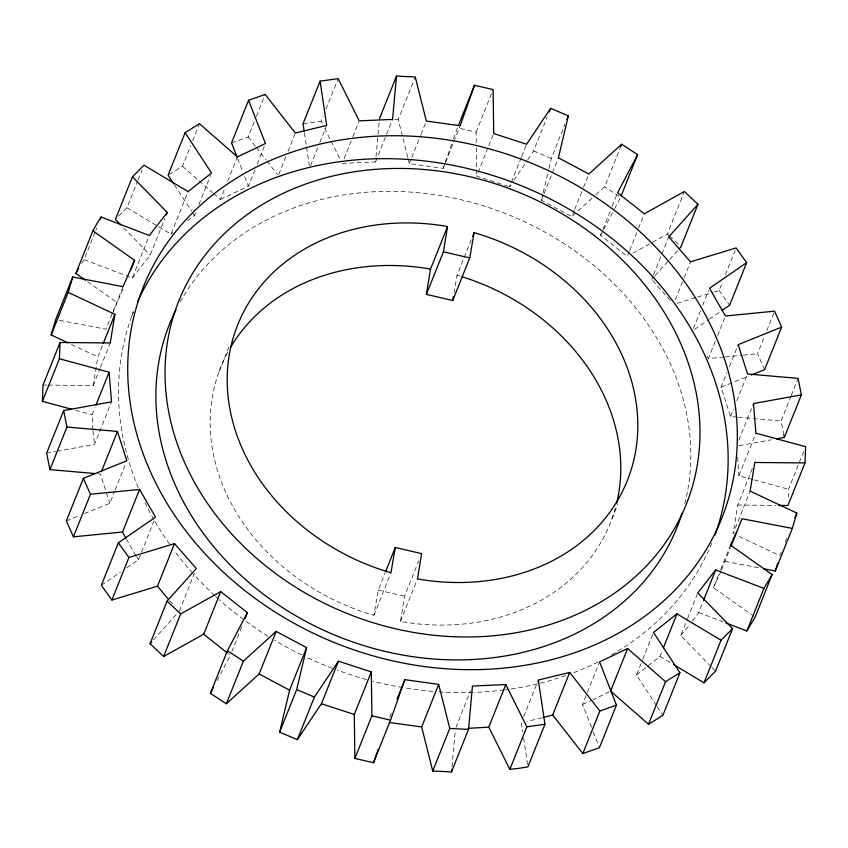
<?xml version="1.0" encoding="UTF-8"?>
<svg xmlns="http://www.w3.org/2000/svg" width="848" height="848" viewBox="0 0 848 848"><rect width="100%" height="100%" fill="white"/><g stroke="black" fill="none" stroke-linecap="round" stroke-linejoin="round"><path stroke-width="0.64" stroke-dasharray="4.24 3.18" d="M803.65 451.549L788.576 489.254L788.343 499.737M342.2 163.431L375.537 161.968L375.897 158.035M376.014 156.721L377.922 135.712M378.038 134.397L379.469 118.646M451.973 766.677L455.312 729.916M48.304 385.109L93.206 385.533L97.87 356.913L102.735 344.744M752.356 468.552L737.76 505.048L733.107 533.668L750.13 491.087M615.341 508.238A209.806 174.55 21.8 0 1 403.171 621.955L400.489 621.34L404.581 596.176L418.689 560.899M227.741 352.291A209.806 174.55 21.8 0 0 371.371 614.588L373.936 615.266L378.24 590.081L385.056 573.047M454.019 292.942L457.04 275.303L471.636 238.818M570.757 215.986L541.384 200.361L542.89 194.012M543.186 192.74L548.603 169.865M548.91 168.593L551.317 158.428L564.938 124.37M408.036 158.576L409.308 163.611L443.144 168.339L444.882 163.431M445.317 162.201L453.129 140.111M453.563 138.881L457.464 127.836L476.099 132.15L476.237 142.496M81.62 263.495L84.09 259.626L95.283 231.642M95.771 230.433L96.746 227.995M118.603 215.975L126.977 207.771L137.673 181.006M138.16 179.787L142.051 170.056M123.034 286.677L106 329.257L56.986 319.844M112.477 313.516L123.363 288.278M126.14 275.685L132.32 278.049L149.343 235.479M93.206 385.533L100.022 368.498M100.509 367.279L110.24 342.952M169.081 174.561L182.458 166.293L190.736 145.612M192.676 140.747L199.492 123.723M132.32 278.049L150.213 255.068L164.809 218.572M92.845 429.586L92.082 414.799L94.997 407.506M131.716 316.293L133.645 311.47M126.977 207.771L171.02 234.154L188.044 191.584M56.986 451.263L94.499 444.416L111.533 401.846M187.461 220.809L194.499 215.562L196.439 210.696M198.877 204.622L210.548 175.43M213.59 193.535L220.395 199.492L225.261 187.323M227.688 181.249L237.419 156.922M231.546 142.867L248.135 137.005L254.464 121.2M256.403 116.335L265.159 94.435M84.471 513.581L109.816 503.341L114.681 491.172M115.169 489.953L125.875 463.199M220.395 199.492L248.432 186.115L255.248 169.081M257.188 164.215L265.456 143.535M278.791 174.349L286.083 156.106M288.034 151.241L295.327 132.998M126.818 567.778L138.5 559.722L154.071 520.799M219.081 371.647L228.812 347.32M322.293 123.543L321.127 121.2L323.067 116.335M325.992 109.042L338.151 78.631M310.644 165.551L319.399 143.651M319.887 142.432L326.215 126.628M344.15 158.565L352.418 137.885M352.906 136.676L358.746 122.08M179.288 611.111L194.372 573.396M375.537 161.968L392.56 119.398M407.729 157.325L398.231 119.557L415.266 76.988M409.308 163.611L411.248 158.746M411.736 157.537L420.491 135.638M420.979 134.419L426.332 121.041M231.854 651.593L242.072 626.057M443.144 168.339L445.094 163.473M445.582 162.265L460.178 125.769M476.099 132.15L492.646 90.789M508.376 186.412L476.682 176.108L488.353 146.916M488.84 145.697L493.706 133.539M521.223 157.633L509.542 186.825L513.199 181.377M521.711 156.414L526.576 144.245M527.795 159.604L533.625 150.902L547.257 116.844M373.936 615.266L390.96 572.697M541.384 200.361L558.408 157.792M400.489 621.34L417.513 578.76M574.266 210.516L571.838 216.59L594.978 195.581M574.753 209.297L583.021 188.616M583.509 187.397L588.862 174.02M389.773 717.366L392.211 711.281M595.943 194.711L604.624 186.836L620.683 146.693M629.237 251.496L627.297 256.361L600.575 235.331L602.525 230.465M603.013 229.246L611.768 207.347M612.256 206.138L617.609 192.75M629.725 250.277L637.993 229.596M638.48 228.388L644.321 213.791M455.927 727.383L470.523 690.897M633.021 253.17L667.355 234.059L684.389 191.489M670.238 300.489L651.688 279.469L653.151 275.812M653.628 274.604L668.712 236.889M675.443 299.524L683.711 278.844M684.198 277.625L690.516 261.809M523.735 716.507L538.332 680.022M611.896 518.923L617.736 504.327M693.441 328.42L700.745 310.167M702.685 305.301L708.525 290.705M714.016 292.062L719.083 290.514L722.485 282.002M725.411 274.71L735.142 250.383M723.927 357.04L708.419 358.566L715.712 340.324M717.662 335.458L724.468 318.424M591.459 727.287L582.544 704.465L586.922 693.516M587.41 692.297L599.568 661.885M737.007 417.11L730.541 416.538L721.15 387.239L726.99 372.643M729.418 366.559L738.184 344.659M730.541 416.538L733.456 409.245M736.859 400.722L747.565 373.968M764.61 369.664L757.54 353.743L764.832 335.501M766.783 330.635L774.563 311.174M656.469 705.536L636.477 675.008L642.318 660.412M642.805 659.193L653.501 632.438M738.905 440.08L753.501 403.584M636.477 675.008L659.956 656.416L662.394 650.331M752.907 479.576L738.894 475.77L755.918 433.201M710.974 666.496L680.753 635.512L687.081 619.697M687.569 618.478L697.3 594.151M692.413 621.054L698.657 612.521L703.034 601.571M754.031 616.411L713.444 587.696L720.259 570.672M720.736 569.453L730.467 545.126M783.934 435.066L781.04 420.968L790.771 396.641M791.258 395.422L798.074 378.388M721.086 571.033L713.444 587.696M721.563 569.824L730.329 547.925M781.252 551.974L779.8 555.62L736.7 535.353M785.142 542.243L787.58 536.159M217.046 680.637L230.391 655.25L228.292 653.67M600.575 235.331L603.002 230.709M603.606 229.554L613.92 209.933M614.535 208.778L620.598 197.245L604.624 186.836M513.92 180.285L527.064 160.696M680.753 635.512L690.081 624.255M153.499 639.848L176.702 613.984M651.688 279.469L654.264 276.586M655.122 275.632L668.881 260.304M669.74 259.35L679.195 248.814M171.02 234.154L172.918 232.564M101.347 585.353L120.458 572.167M694.597 329.384L708.398 319.866M709.458 319.134L721.139 311.078M609.426 691.671L593.24 699.706M582.544 704.465L592.052 700.236M66.356 520.905L79.638 515.531M721.15 387.239L748.922 376.014M677.287 303.234L696.293 297.447M697.554 297.065L712.755 292.443M541.925 717.896L527.392 721.277M46.629 453.15L55.692 451.496M739.064 445.688L771.404 439.783M303.054 123.723L321.127 121.2M725.22 356.913L742.021 355.27M743.314 355.142L757.54 353.743M43.025 385.056L46.99 385.098M737.76 505.048L776.058 505.408M394.712 119.303L398.231 119.557M738.311 417.216L781.04 420.968M97.849 473.809L100.435 474.032L109.816 503.341M724.966 561.323L758.504 567.757M378.24 590.081L404.581 596.176M457.04 275.303L459.584 275.982M754.179 479.915L788.576 489.254M75.525 410.305L92.082 414.799M84.09 259.626L124.9 275.218M698.657 612.521L723.386 621.976M533.625 150.902L551.317 158.428M71.529 344.521L97.87 356.913M659.956 656.416L672.379 663.857M87.62 281.716L117.533 302.874M182.458 166.293L198.029 179.914M198.994 180.762L212.615 192.687M667.355 234.059L669.093 235.627M669.962 236.412L672.57 238.776M675.135 241.161L680.912 246.895M711.896 667.44L715.553 671.192M123.66 227.836L150.213 255.068M169.77 600.744L174.094 605.451M248.135 137.005L255.471 146.386M256.287 147.435L266.071 159.933M266.887 160.982L277.487 174.529M719.083 290.514L729.63 305.216M657.189 706.628L662.903 715.352M174.497 185.034L191.637 211.205M192.348 212.297L194.499 215.562M135.924 555.504L126.638 539.54M136.57 556.553L138.5 559.722M707.253 356.414L708.419 358.566M324.636 128.239L330.487 139.973M331.08 141.139L340.44 159.912M593.335 732.089L599.43 747.703M237.641 158.481L242.804 171.699M244.68 176.501L248.432 186.115M521.297 722.591L522.665 731.707M523.64 738.205L527.732 765.543M304.411 132.839L306.361 145.856M306.552 147.16L309.287 165.381M737.707 457.273L738.894 475.77M92.983 430.826L94.499 444.416M476.3 147.669L476.576 168.349M476.597 169.642L476.682 176.108M711.758 543.282A311.492 259.149 21.8 0 1 610.539 655.398M598.073 662.002A311.492 259.149 21.8 0 1 573.057 672.92M565.711 675.58A311.492 259.149 21.8 0 1 510.401 689.085M509.118 689.276A311.492 259.149 21.8 0 1 505.281 689.806M503.998 689.965A311.492 259.149 21.8 0 1 474.149 692.392M472.845 692.434A311.492 259.149 21.8 0 1 437.981 691.788M432.946 691.396A311.492 259.149 21.8 0 1 405.238 687.993M402.726 687.569A311.492 259.149 21.8 0 1 372.707 681.177M366.506 679.524A311.492 259.149 21.8 0 1 337.122 670.09M332.299 668.288A311.492 259.149 21.8 0 1 306.266 657.168M301.623 654.942A311.492 259.149 21.8 0 1 274.54 640.272M267.989 636.265A311.492 259.149 21.8 0 1 219.346 599.79M218.413 598.953A311.492 259.149 21.8 0 1 215.625 596.43M214.714 595.572A311.492 259.149 21.8 0 1 193.641 574.244M192.761 573.28A311.492 259.149 21.8 0 1 173.957 550.246M169.452 544.024A311.492 259.149 21.8 0 1 154.453 520.545M153.795 519.389A311.492 259.149 21.8 0 1 144.584 501.857M138.182 487.558A311.492 259.149 21.8 0 1 133.507 311.534M180.189 301.867A273.342 227.402 21.8 0 1 508.27 214.682A273.342 227.402 21.8 0 1 684.569 504.518"/><path stroke-width="1.27" d="M71.698 409.277L42.4 401.316L43.025 385.056L60.049 342.486L110.24 342.952L114.893 314.332L68.2 292.38L72.727 277.02L123.034 286.677L134.556 260.304L92.898 230.836L96.789 223.83L101.124 217.046L149.343 235.479L167.247 212.488L132.447 176.808L144.001 165.19L188.044 191.584L211.523 172.992L185.097 132.648L199.492 123.723L237.419 156.922L265.456 143.535L248.57 100.297L265.159 94.435L295.327 132.998L326.703 125.409L320.078 81.154L338.151 78.631L359.234 120.861L392.56 119.398L396.504 76.076L415.266 76.988L426.332 121.041L460.178 125.769L474.498 85.266L493.123 89.581L493.706 133.539L526.576 144.245L550.659 108.332L568.34 115.858L558.408 157.792L588.862 174.02L621.658 144.255L637.622 154.665L621.086 196.026M42.4 401.316L59.424 358.746L60.049 342.486M778.708 505.429L787.951 505.514L804.975 462.944L805.6 446.684L755.918 433.201L753.501 403.584L801.371 394.85L798.074 378.388L747.565 373.968L738.184 344.659L781.644 327.095L774.563 311.174L725.443 315.997L709.5 288.278L746.653 262.647L736.106 247.945L690.516 261.809L668.712 236.889L697.936 204.326L684.389 191.489L644.321 213.791L617.609 192.75L637.622 154.665M397.076 699.123L404.856 679.661L438.692 684.389L421.668 726.959L432.734 771.012L451.496 771.924L451.74 769.306M451.496 771.924L468.531 729.354L472.463 686.032L505.8 684.569L526.873 726.8L509.849 769.369L518.955 768.32L527.922 766.846L544.946 724.277L538.332 680.022L569.697 672.432L599.865 710.995L582.841 753.565L552.673 715.002L569.697 672.432M476.608 233.412L474.064 232.734L469.76 257.919L452.726 300.499L426.396 294.394L430.487 269.24L447.511 226.66L444.829 226.045A209.806 174.55 21.8 0 0 229.172 355.566A209.806 174.55 21.8 0 0 388.405 572.018L390.96 572.697L395.274 547.501L421.604 553.606L417.513 578.76L420.195 579.385A209.806 174.55 21.8 0 0 635.852 449.822A209.806 174.55 21.8 0 0 476.618 233.38M426.396 294.394L443.419 251.824L447.511 226.66M452.726 300.499L453.373 296.715M404.856 679.661L390.536 720.164L373.502 762.734L354.877 758.419L371.901 715.85L371.318 671.892L338.458 661.175L321.424 703.755L297.341 739.668L279.66 732.142L289.592 690.208L306.616 647.639L276.162 631.41L243.376 661.164L226.342 703.745L210.378 693.335L227.402 650.755L247.425 612.669L220.703 591.639L180.645 613.941L163.611 656.511L150.064 643.674L167.088 601.105L196.312 568.531L174.508 543.61L128.917 557.486L111.894 600.055L101.347 585.353L118.37 542.784L155.523 517.153L139.581 489.434L90.46 494.257L73.437 536.826L122.557 532.003L139.581 489.434M279.66 732.142L296.683 689.572L306.616 647.639M67.935 342.836L51.177 334.949L55.692 319.59L72.727 277.02M804.975 462.944L754.794 462.467L750.13 491.087L796.823 513.051L792.308 528.41L775.273 570.98L763.666 568.754M775.273 570.98L777.775 563.379M373.502 762.734L378.282 749.229M51.177 334.949L68.2 292.38M85.489 280.211L75.875 273.416L92.898 230.836M100.149 219.484L101.124 217.046M132.447 176.808L115.413 219.378L120.914 225.017M59.424 358.746L109.106 372.23L111.533 401.846L63.664 410.58L46.629 453.15L49.926 469.612L95.252 473.576M49.926 469.612L66.96 427.032L63.664 410.58M185.097 132.648L168.074 175.218L173.787 183.942M130.666 270.035L134.556 260.304M103.212 343.525L114.893 314.332M166.272 214.926L167.247 212.488M95.972 405.068L109.106 372.23M66.96 427.032L117.459 431.462L126.85 460.761L83.39 478.336L66.356 520.905L73.437 536.826M248.57 100.297L231.546 142.867L237.175 157.283M101.41 471.605L117.459 431.462M320.078 81.154L303.054 123.723L304.22 131.535M111.894 600.055L157.484 586.191L174.508 543.61M379.469 118.646L396.504 76.076M163.611 656.511L203.679 634.209L220.703 591.639M244.987 618.754L247.425 612.669M458.439 125.398L474.498 85.266M226.342 703.745L259.138 673.98L276.162 631.41M472.601 236.38L474.064 232.734M297.341 739.668L314.375 697.098L338.458 661.175M549.197 111.978L550.659 108.332M385.543 571.828L395.274 547.501M566.888 119.504L568.34 115.858M354.877 758.419L354.294 714.461L371.318 671.892M620.683 146.693L621.658 144.255M432.734 771.012L449.769 728.443L438.692 684.389M509.849 769.369L488.766 727.139L505.8 684.569M697.936 204.326L680.912 246.895L679.195 248.814M746.653 262.647L729.63 305.216L722.199 310.347M648.508 724.277L665.542 681.707L627.605 648.508L610.581 691.078L648.508 724.277L662.903 715.352L679.926 672.782L653.501 632.438L676.98 613.846L721.023 640.229L732.587 628.622L697.787 592.932L715.68 569.951L763.91 588.374L772.125 574.584L730.467 545.126L736.647 532.109M627.605 648.508L599.568 661.885L616.454 705.133L599.43 747.703L582.841 753.565M781.644 327.095L764.61 369.664L751.328 375.039M663.359 647.904L676.98 613.846M703.511 600.352L715.68 569.951M730.806 546.727L742 518.743L792.308 528.41M776.577 438.84L784.336 437.42L801.371 394.85M673.513 664.535L703.999 682.81L721.023 640.229M732.587 628.622L715.553 671.192L703.999 682.81M725.856 622.92L746.876 630.954L763.91 588.374M772.125 574.584L755.102 617.164L746.876 630.954M794.873 517.916L796.823 513.051M210.378 693.335L213.41 687.558M75.875 273.416L78.652 268.403M150.064 643.674L151.781 641.766M679.926 672.782L665.542 681.707M616.454 705.133L599.865 710.995M543.123 717.567L552.673 715.002M544.946 724.277L526.873 726.8M488.766 727.139L468.319 728.337M468.531 729.354L449.769 728.443M421.668 726.959L389.126 722.443M390.536 720.164L371.901 715.85M443.419 251.824L469.76 257.919M430.487 269.24L427.805 268.615A209.806 174.55 21.8 0 0 230.826 346.896M354.294 714.461L321.424 703.755M314.375 697.098L296.683 689.572M289.592 690.208L259.138 673.98M243.376 661.164L227.402 650.755M227.253 652.886L203.679 634.209M180.645 613.941L167.088 601.105M157.484 586.191L168.042 598.858M128.917 557.486L118.37 542.784M122.557 532.003L126.055 538.469M90.46 494.257L83.39 478.336M783.934 435.066L784.336 437.42M137.44 302.142A311.492 259.149 21.8 0 1 520.534 185.405A311.492 259.149 21.8 0 1 714.981 534.971M682.121 513.125A273.342 227.402 21.8 0 1 338.416 636.594A273.342 227.402 21.8 0 1 176.002 309.774M462.012 276.734A209.806 174.55 21.8 0 1 616.602 503.447M194.287 541.501A311.492 259.149 21.8 0 0 716.295 530.827A311.492 259.149 21.8 0 0 386.964 135.807A311.492 259.149 21.8 0 0 194.287 541.501M223.459 524.509A273.342 227.402 21.8 0 0 681.538 515.139A273.342 227.402 21.8 0 0 392.539 168.498A273.342 227.402 21.8 0 0 223.459 524.509"/></g></svg>
